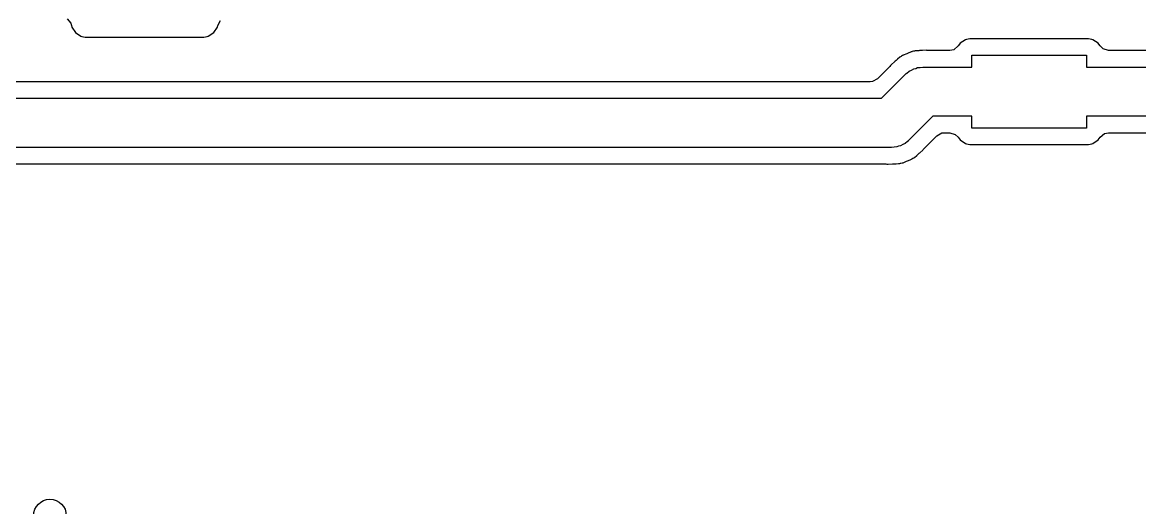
# Model space of a CAD drawing. Extents: x 0 to 2.91, y 0 to 4.33.
# Drawn here: x 0.641 to 1.178, y 1.726 to 1.959 of the extents above; entities that cross this region are included whole.
import ezdxf

# ---------------------------------------------------------------- set-up
doc = ezdxf.new("R2010")
doc.units = 0
doc.header["$MEASUREMENT"] = 0
doc.layers.add('BLACK', color=7, linetype='CONTINUOUS')

msp = doc.modelspace()

# ---------------------------------------------------------------- linework, layer by layer
at = {"layer": 'BLACK', "linetype": 'CONTINUOUS'}
for p, q in [((0.662718, 1.96085), (0.664548, 1.95874)), ((0.735099, 1.95765), (0.736394, 1.96012)), ((0.664548, 1.95874), (0.664901, 1.95765)), ((0.664901, 1.95765), (0.665064, 1.95683)), ((0.665064, 1.95683), (0.666809, 1.95421)), ((0.666809, 1.95421), (0.66942, 1.95247)), ((0.73058, 1.95247), (0.733191, 1.95421)), ((0.733191, 1.95421), (0.734936, 1.95683)), ((0.734936, 1.95683), (0.735099, 1.95765)), ((0.66942, 1.95247), (0.669899, 1.95237)), ((0.669899, 1.95237), (0.669899, 1.95237)), ((0.669899, 1.95237), (0.671484, 1.95206)), ((0.671484, 1.95206), (0.671723, 1.95201)), ((0.671723, 1.95201), (0.728277, 1.95201)), ((0.728277, 1.95201), (0.728516, 1.95206)), ((0.728516, 1.95206), (0.730101, 1.95237)), ((0.730101, 1.95237), (0.73058, 1.95247)), ((0.730101, 1.95237), (0.730101, 1.95237)), ((1.09181, 1.9491), (1.09154, 1.94869)), ((1.09442, 1.95084), (1.09181, 1.9491)), ((1.0949, 1.95094), (1.09442, 1.95084)), ((1.09648, 1.95125), (1.0949, 1.95094)), ((1.0949, 1.95094), (1.0949, 1.95094)), ((1.09672, 1.9513), (1.09648, 1.95125)), ((1.15328, 1.9513), (1.09672, 1.9513)), ((1.15352, 1.95125), (1.15328, 1.9513)), ((1.1551, 1.95094), (1.15352, 1.95125)), ((1.15558, 1.95084), (1.1551, 1.95094)), ((1.1551, 1.95094), (1.1551, 1.95094)), ((1.15819, 1.9491), (1.15558, 1.95084)), ((1.15846, 1.94869), (1.15819, 1.9491)), ((1.06453, 1.94348), (1.06425, 1.94327)), ((1.06625, 1.9441), (1.06453, 1.94348)), ((1.06662, 1.94425), (1.06625, 1.9441)), ((1.06829, 1.94501), (1.06662, 1.94425)), ((1.06864, 1.94506), (1.06829, 1.94501)), ((1.06878, 1.9451), (1.06864, 1.94506)), ((1.06936, 1.94525), (1.06878, 1.9451)), ((1.06951, 1.94528), (1.06936, 1.94525)), ((1.06984, 1.9454), (1.06951, 1.94528)), ((1.07019, 1.94542), (1.06984, 1.9454)), ((1.07167, 1.94551), (1.07019, 1.94542)), ((1.07019, 1.94542), (1.07019, 1.94542)), ((1.07206, 1.94555), (1.07167, 1.94551)), ((1.07229, 1.94559), (1.07206, 1.94555)), ((1.07246, 1.94561), (1.07229, 1.94559)), ((1.07229, 1.94559), (1.07229, 1.94559)), ((1.07309, 1.94561), (1.07246, 1.94561)), ((1.0734, 1.94562), (1.07309, 1.94561)), ((1.07376, 1.94564), (1.0734, 1.94562)), ((1.07547, 1.94575), (1.07376, 1.94564)), ((1.07582, 1.94567), (1.07547, 1.94575)), ((1.07617, 1.94564), (1.07582, 1.94567)), ((1.07664, 1.94561), (1.07617, 1.94566)), ((1.07617, 1.94566), (1.07617, 1.94564)), ((1.08683, 1.94561), (1.07664, 1.94561)), ((1.08881, 1.94602), (1.08683, 1.94561)), ((1.09095, 1.94781), (1.08881, 1.94602)), ((1.09154, 1.94869), (1.09095, 1.94781)), ((1.0975, 1.93772), (1.0975, 1.94341)), ((1.0975, 1.94341), (1.1525, 1.94341)), ((1.1525, 1.94341), (1.1525, 1.93772)), ((1.15905, 1.94781), (1.15846, 1.94869)), ((1.16049, 1.9464), (1.15905, 1.94781)), ((1.16317, 1.94561), (1.16049, 1.9464)), ((1.19762, 1.94561), (1.16317, 1.94561)), ((1.05845, 1.93843), (1.0581, 1.93799)), ((1.05868, 1.9387), (1.05845, 1.93843)), ((1.05845, 1.93843), (1.05845, 1.93843)), ((1.05888, 1.93899), (1.05868, 1.9387)), ((1.06034, 1.94025), (1.05888, 1.93899)), ((1.06061, 1.9405), (1.06034, 1.94025)), ((1.06103, 1.94092), (1.06061, 1.9405)), ((1.06118, 1.94104), (1.06103, 1.94092)), ((1.06145, 1.94123), (1.06118, 1.94104)), ((1.06118, 1.94104), (1.06118, 1.94104)), ((1.06176, 1.94148), (1.06145, 1.94123)), ((1.06288, 1.94245), (1.06176, 1.94148)), ((1.06315, 1.94268), (1.06288, 1.94245)), ((1.06288, 1.94245), (1.06288, 1.94245)), ((1.06347, 1.94282), (1.06315, 1.94268)), ((1.0636, 1.9429), (1.06347, 1.94282)), ((1.06411, 1.9432), (1.0636, 1.9429)), ((1.06425, 1.94327), (1.06411, 1.9432)), ((1.0581, 1.93799), (1.05217, 1.93206)), ((1.05399, 1.92272), (1.06553, 1.93426)), ((1.06553, 1.93426), (1.06583, 1.93451)), ((1.06583, 1.93451), (1.06594, 1.93466)), ((1.06594, 1.93466), (1.06621, 1.93482)), ((1.06621, 1.93482), (1.06731, 1.93572)), ((1.06731, 1.93572), (1.06851, 1.93624)), ((1.06851, 1.93624), (1.06963, 1.93692)), ((1.06963, 1.93692), (1.07048, 1.93708)), ((1.07048, 1.93708), (1.07128, 1.93743)), ((1.07128, 1.93743), (1.07259, 1.93748)), ((1.07259, 1.93748), (1.07388, 1.93772)), ((1.07388, 1.93772), (1.0975, 1.93772)), ((1.1525, 1.93772), (1.21047, 1.93772)), ((1.04866, 1.93061), (0.322763, 1.93061)), ((1.04972, 1.93072), (1.04866, 1.93061)), ((1.05217, 1.93206), (1.04972, 1.93072)), ((0.32, 1.92272), (1.05399, 1.92272)), ((1.07877, 1.91409), (1.06723, 1.90255)), ((1.0975, 1.91409), (1.07877, 1.91409)), ((1.0975, 1.90841), (1.0975, 1.91409)), ((1.21047, 1.91409), (1.1525, 1.91409)), ((1.1525, 1.91409), (1.1525, 1.90841)), ((1.08059, 1.90475), (1.08304, 1.90609)), ((1.08304, 1.90609), (1.08409, 1.9062)), ((1.08409, 1.9062), (1.08683, 1.9062)), ((1.08683, 1.9062), (1.08951, 1.90541)), ((1.1525, 1.90841), (1.0975, 1.90841)), ((1.16119, 1.90579), (1.16317, 1.9062)), ((1.16317, 1.9062), (1.19792, 1.9062)), ((1.06424, 1.90057), (1.06313, 1.89989)), ((1.06545, 1.90109), (1.06424, 1.90057)), ((1.06654, 1.90199), (1.06545, 1.90109)), ((1.06681, 1.90216), (1.06654, 1.90199)), ((1.06692, 1.9023), (1.06681, 1.90216)), ((1.06723, 1.90255), (1.06692, 1.9023)), ((1.07466, 1.89882), (1.08059, 1.90475)), ((1.08951, 1.90541), (1.09095, 1.904)), ((1.09095, 1.904), (1.09181, 1.90271)), ((1.09181, 1.90271), (1.09442, 1.90097)), ((1.09442, 1.90097), (1.0949, 1.90087)), ((1.0949, 1.90087), (1.0949, 1.90087)), ((1.0949, 1.90087), (1.09648, 1.90056)), ((1.09648, 1.90056), (1.09672, 1.90051)), ((1.09672, 1.90051), (1.15328, 1.90051)), ((1.15328, 1.90051), (1.15352, 1.90056)), ((1.15352, 1.90056), (1.1551, 1.90087)), ((1.1551, 1.90087), (1.15558, 1.90097)), ((1.1551, 1.90087), (1.1551, 1.90087)), ((1.15558, 1.90097), (1.15819, 1.90271)), ((1.15819, 1.90271), (1.15905, 1.904)), ((1.15905, 1.904), (1.16119, 1.90579)), ((1.05888, 1.89909), (0.324892, 1.89909)), ((1.06017, 1.89933), (1.05888, 1.89909)), ((1.06147, 1.89938), (1.06017, 1.89933)), ((1.06227, 1.89973), (1.06147, 1.89938)), ((1.06313, 1.89989), (1.06227, 1.89973)), ((1.06987, 1.89437), (1.07099, 1.89533)), ((1.07099, 1.89533), (1.0713, 1.89558)), ((1.0713, 1.89558), (1.07157, 1.89577)), ((1.07157, 1.89577), (1.07173, 1.89589)), ((1.07173, 1.89589), (1.07215, 1.89631)), ((1.07215, 1.89631), (1.07242, 1.89656)), ((1.07242, 1.89656), (1.07244, 1.89658)), ((1.07244, 1.89658), (1.07388, 1.89782)), ((1.07388, 1.89782), (1.07407, 1.89812)), ((1.07407, 1.89812), (1.0743, 1.89838)), ((1.0743, 1.89838), (1.07466, 1.89882)), ((1.0743, 1.89838), (1.0743, 1.89838)), ((0.330217, 1.8912), (1.05611, 1.8912)), ((1.05611, 1.8912), (1.05658, 1.89115)), ((1.05658, 1.89115), (1.05658, 1.89117)), ((1.05658, 1.89117), (1.05694, 1.89114)), ((1.05694, 1.89114), (1.05728, 1.89106)), ((1.05728, 1.89106), (1.05936, 1.89119)), ((1.05936, 1.89119), (1.05967, 1.8912)), ((1.05967, 1.8912), (1.06029, 1.8912)), ((1.06029, 1.8912), (1.06069, 1.89126)), ((1.06069, 1.89126), (1.06109, 1.8913)), ((1.06109, 1.8913), (1.06219, 1.89137)), ((1.06219, 1.89137), (1.06291, 1.89141)), ((1.06291, 1.89141), (1.06325, 1.89153)), ((1.06325, 1.89153), (1.06339, 1.89156)), ((1.06339, 1.89156), (1.06397, 1.89171)), ((1.06397, 1.89171), (1.06412, 1.89175)), ((1.06412, 1.89175), (1.06447, 1.8918)), ((1.06447, 1.8918), (1.06613, 1.89256)), ((1.06613, 1.89256), (1.0665, 1.89271)), ((1.0665, 1.89271), (1.06789, 1.89321)), ((1.06789, 1.89321), (1.06822, 1.89333)), ((1.06789, 1.89321), (1.06789, 1.89321)), ((1.06822, 1.89333), (1.06851, 1.89354)), ((1.06851, 1.89354), (1.06864, 1.89361)), ((1.06864, 1.89361), (1.06916, 1.89391)), ((1.06916, 1.89391), (1.06928, 1.89399)), ((1.06928, 1.89399), (1.0696, 1.89413)), ((1.0696, 1.89413), (1.06987, 1.89436)), ((1.06987, 1.89436), (1.06987, 1.89437))]:
    msp.add_line(p, q, dxfattribs=at)
at = {"layer": 'BLACK'}
msp.add_circle((0.6545, 1.72241), 0.007874, dxfattribs=at)

doc.saveas('drawing.dxf')
